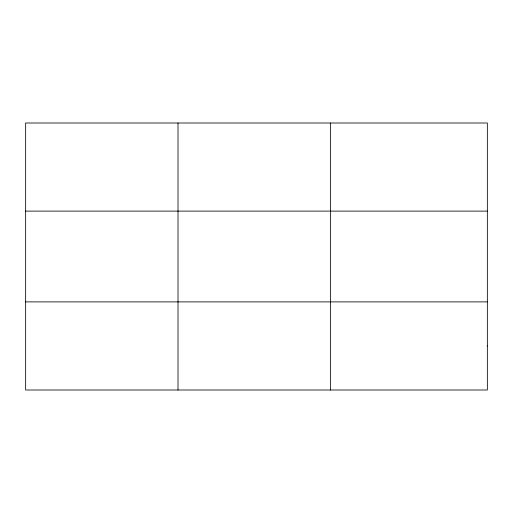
<?xml version="1.0" encoding="UTF-8"?>
<svg xmlns="http://www.w3.org/2000/svg" width="513" height="513" viewBox="0 0 513 513"><rect width="100%" height="100%" fill="white"/><g stroke="black" fill="none" stroke-linecap="round" stroke-linejoin="round"><path stroke-width="0.77" d="M178.011 390.002L178.011 122.998M330.372 390.002L330.372 122.998M25.65 211.112L487.35 211.112M25.65 301.888L487.35 301.888M487.35 345.948L487.35 390.002L25.65 390.002L25.65 122.998L487.35 122.998L487.35 345.948"/></g></svg>
